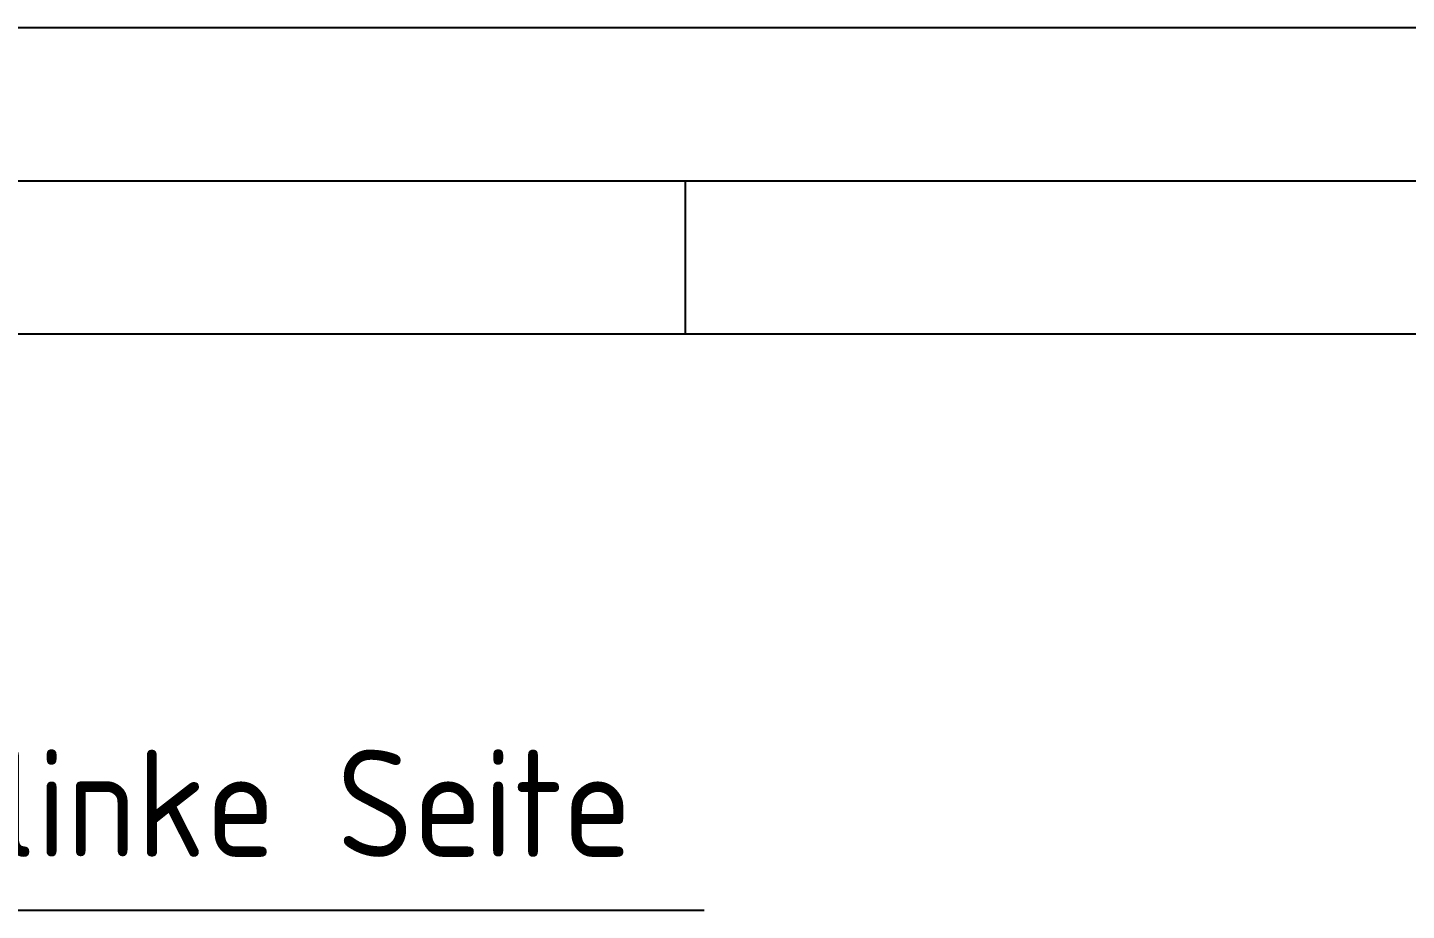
# Model space of a CAD drawing. Extents: x -1190 to 1093, y 0 to 939.
# Drawn here: x 346.3 to 458.9, y 670.4 to 742.5 of the extents above; entities that cross this region are included whole.
import ezdxf

# ---------------------------------------------------------------- set-up
doc = ezdxf.new("R2010")
doc.units = 0
doc.header["$LTSCALE"] = 2.5
for name, color, linetype in [('AM_0', 7, 'CONTINUOUS'), ('AM_5', 3, 'CONTINUOUS'), ('AM_BOR', 7, 'CONTINUOUS')]:
    doc.layers.add(name, color=color, linetype=linetype)
doc.styles.add('ACDINTS', font='isocp.shx', dxfattribs={"height": 1})

# ---------------------------------------------------------------- blocks, each defined once
blk = doc.blocks.new('GEN_A3')
at = {"layer": 'AM_0'}
blk.add_line((5, 292), (415, 292), dxfattribs=at)
at = {"layer": 'AM_BOR', "color": 1}
for p, q in [((0, 297), (420, 297)), ((160, 292), (160, 287)), ((10, 287), (410, 287))]:
    blk.add_line(p, q, dxfattribs=at)
blk = doc.blocks.new('*U147')
at = {"layer": 'AM_5', "color": 2, "style": 'ACDINTS'}
for s, p in [('138 LED', (295.22, 689.41)), ('34001648 linke Seite', (295.22, 674.82))]:
    blk.add_text(s, height=8.75, dxfattribs=at).set_placement(p)
blk = doc.blocks.new('*S87')
at = {"layer": 'AM_5'}
blk.add_line((401.53, 670.45), (287.78, 670.45), dxfattribs=at)
at = {"layer": 'AM_0'}
blk.add_blockref('*U147', (0, 0), dxfattribs=at)

msp = doc.modelspace()

# ---------------------------------------------------------------- block references
at = {"layer": 'AM_0', "xscale": 2.5, "yscale": 2.5, "zscale": 2.5}
msp.add_blockref('GEN_A3', (0, 0), dxfattribs=at)
at = {"layer": 'AM_5'}
msp.add_blockref('*S87', (0, 0), dxfattribs=at)

doc.saveas('drawing.dxf')
